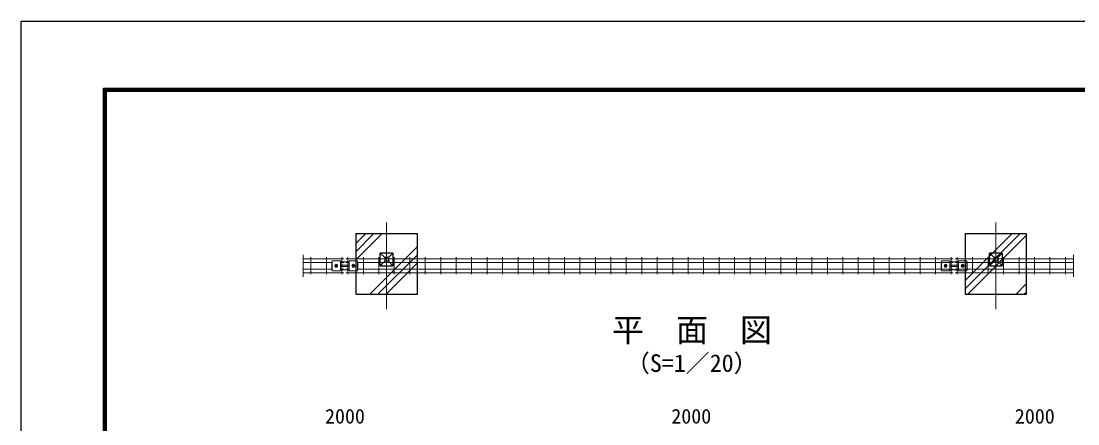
# Model space of a CAD drawing. Units: millimetres, scale not verified. Extents: x -4200 to 4200, y -2970 to 2970.
# Drawn here: x -4200 to -731, y 1649 to 2970 of the extents above; entities that cross this region are included whole.
import ezdxf
from ezdxf.enums import TextEntityAlignment as Align

# ---------------------------------------------------------------- set-up
doc = ezdxf.new("R2010")
doc.units = ezdxf.units.MM
doc.header["$LTSCALE"] = 10
doc.linetypes.add('USER1', pattern=[50.8, 31.75, -6.35, 6.35, -6.35])
for name, color, linetype, lineweight in [('0-0_D-TTL-TXT', 7, 'Continuous', 25), ('0-2_D-STR4', 7, 'Continuous', 25), ('0-3_D-STR-DIM', 7, 'Continuous', 13), ('0-4_D-STR3', 3, 'Continuous', 13), ('0-5_D-BMK', 2, 'USER1', 13), ('0-6_D-STR1', 1, 'Continuous', 25), ('0-7_D-STR2', 7, 'Continuous', 13), ('0-8_D-DCR-HCH', 7, 'Continuous', 13), ('0-C_D-TTL', 7, 'Continuous', 25)]:
    doc.layers.add(name, color=color, linetype=linetype, lineweight=lineweight)
doc.styles.add('ＭＳ ゴシック', font='')
doc.styles.get('ＭＳ ゴシック').set_extended_font_data('MS Gothic')

msp = doc.modelspace()

# ---------------------------------------------------------------- linework, layer by layer
at = {"layer": '0-2_D-STR4'}
for points in [[(-3100.13, 2273.52), (-2900.13, 2273.52), (-2900.13, 2073.52), (-3100.13, 2073.52)], [(-1100.13, 2273.52), (-900.13, 2273.52), (-900.13, 2073.52), (-1100.13, 2073.52)]]:
    msp.add_lwpolyline(points, close=True, dxfattribs=at)
at = {"layer": '0-3_D-STR-DIM'}
for p, q in [((-3273.65, 2203.31), (-3273.65, 2131.11)), ((-745.79, 2203.31), (-745.79, 2131.11))]:
    msp.add_line(p, q, dxfattribs=at)
at = {"layer": '0-4_D-STR3'}
for p, q in [((-3180.09, 2181.12), (-3180.09, 2154.12)), ((-3178.59, 2181.12), (-3180.09, 2181.12)), ((-3180.09, 2154.12), (-3178.59, 2154.12)), ((-3178.59, 2183.7), (-3151.59, 2183.7)), ((-3178.59, 2183.7), (-3178.59, 2151.54)), ((-3178.59, 2151.54), (-3151.59, 2151.54)), ((-3167.64, 2172.03), (-3170.19, 2167.62)), ((-3167.64, 2163.21), (-3170.19, 2167.62)), ((-3167.92, 2169.74), (-3166.51, 2168.33)), ((-3167.92, 2165.5), (-3166.51, 2166.91)), ((-3162.54, 2172.03), (-3167.64, 2172.03)), ((-3162.54, 2163.21), (-3167.64, 2163.21)), ((-3167.21, 2170.45), (-3165.8, 2169.03)), ((-3167.21, 2164.79), (-3165.8, 2166.21)), ((-3162.97, 2170.45), (-3164.38, 2169.03)), ((-3162.97, 2164.79), (-3164.38, 2166.21)), ((-3162.26, 2169.74), (-3163.68, 2168.33)), ((-3162.26, 2165.5), (-3163.68, 2166.91)), ((-3162.54, 2172.03), (-3159.99, 2167.62)), ((-3162.54, 2163.21), (-3159.99, 2167.62)), ((-3151.59, 2183.7), (-3151.59, 2151.54)), ((-3122.59, 2181.12), (-3151.59, 2181.12)), ((-3151.59, 2154.12), (-3122.59, 2154.12)), ((-3150.59, 2170.12), (-3123.59, 2170.12)), ((-3150.59, 2165.12), (-3123.59, 2165.12)), ((-3122.59, 2183.7), (-3122.59, 2151.54)), ((-3122.59, 2183.7), (-3095.59, 2183.7)), ((-3122.59, 2151.54), (-3095.59, 2151.54)), ((-3111.64, 2172.03), (-3114.19, 2167.62)), ((-3111.64, 2163.21), (-3114.19, 2167.62)), ((-3111.92, 2169.74), (-3110.51, 2168.33)), ((-3111.92, 2165.5), (-3110.51, 2166.91)), ((-3106.54, 2172.03), (-3111.64, 2172.03)), ((-3106.54, 2163.21), (-3111.64, 2163.21)), ((-3111.21, 2170.45), (-3109.8, 2169.03)), ((-3111.21, 2164.79), (-3109.8, 2166.21)), ((-3106.97, 2170.45), (-3108.38, 2169.03)), ((-3106.97, 2164.79), (-3108.38, 2166.21)), ((-3106.26, 2169.74), (-3107.68, 2168.33)), ((-3106.26, 2165.5), (-3107.68, 2166.91)), ((-3106.54, 2172.03), (-3103.99, 2167.62)), ((-3106.54, 2163.21), (-3103.99, 2167.62)), ((-3095.59, 2183.7), (-3095.59, 2151.54)), ((-3094.09, 2181.12), (-3095.59, 2181.12)), ((-3095.59, 2154.12), (-3094.09, 2154.12)), ((-3094.09, 2154.12), (-3094.09, 2181.12)), ((-1180.09, 2181.12), (-1180.09, 2154.12)), ((-1178.59, 2181.12), (-1180.09, 2181.12)), ((-1180.09, 2154.12), (-1178.59, 2154.12)), ((-1178.59, 2183.7), (-1151.59, 2183.7)), ((-1178.59, 2183.7), (-1178.59, 2151.54)), ((-1178.59, 2151.54), (-1151.59, 2151.54)), ((-1167.64, 2172.03), (-1170.19, 2167.62)), ((-1167.64, 2163.21), (-1170.19, 2167.62)), ((-1167.92, 2169.74), (-1166.51, 2168.33)), ((-1167.92, 2165.5), (-1166.51, 2166.91)), ((-1162.54, 2172.03), (-1167.64, 2172.03)), ((-1162.54, 2163.21), (-1167.64, 2163.21)), ((-1167.21, 2170.45), (-1165.8, 2169.03)), ((-1167.21, 2164.79), (-1165.8, 2166.21)), ((-1162.97, 2170.45), (-1164.38, 2169.03)), ((-1162.97, 2164.79), (-1164.38, 2166.21)), ((-1162.26, 2169.74), (-1163.68, 2168.33)), ((-1162.26, 2165.5), (-1163.68, 2166.91)), ((-1162.54, 2172.03), (-1159.99, 2167.62)), ((-1162.54, 2163.21), (-1159.99, 2167.62)), ((-1151.59, 2183.7), (-1151.59, 2151.54)), ((-1122.59, 2181.12), (-1151.59, 2181.12)), ((-1151.59, 2154.12), (-1122.59, 2154.12)), ((-1150.59, 2170.12), (-1123.59, 2170.12)), ((-1150.59, 2165.12), (-1123.59, 2165.12)), ((-1122.59, 2183.7), (-1122.59, 2151.54)), ((-1122.59, 2183.7), (-1095.59, 2183.7)), ((-1122.59, 2151.54), (-1095.59, 2151.54)), ((-1111.64, 2172.03), (-1114.19, 2167.62)), ((-1111.64, 2163.21), (-1114.19, 2167.62)), ((-1111.92, 2169.74), (-1110.51, 2168.33)), ((-1111.92, 2165.5), (-1110.51, 2166.91)), ((-1106.54, 2172.03), (-1111.64, 2172.03)), ((-1106.54, 2163.21), (-1111.64, 2163.21)), ((-1111.21, 2170.45), (-1109.8, 2169.03)), ((-1111.21, 2164.79), (-1109.8, 2166.21)), ((-1106.97, 2170.45), (-1108.38, 2169.03)), ((-1106.97, 2164.79), (-1108.38, 2166.21)), ((-1106.26, 2169.74), (-1107.68, 2168.33)), ((-1106.26, 2165.5), (-1107.68, 2166.91)), ((-1106.54, 2172.03), (-1103.99, 2167.62)), ((-1106.54, 2163.21), (-1103.99, 2167.62)), ((-1095.59, 2183.7), (-1095.59, 2151.54)), ((-1094.09, 2181.12), (-1095.59, 2181.12)), ((-1095.59, 2154.12), (-1094.09, 2154.12)), ((-1094.09, 2154.12), (-1094.09, 2181.12))]:
    msp.add_line(p, q, dxfattribs=at)
for centre in [(-3165.09, 2167.62), (-3109.09, 2167.62), (-1165.09, 2167.62), (-1109.09, 2167.62)]:
    msp.add_circle(centre, 4.41, dxfattribs=at)
for centre, radius, start, end in [((-3167.57, 2170.09), 0.5, 44.99953, 224.99952), ((-3167.57, 2165.14), 0.5, 135, 314.99998), ((-3165.09, 2168.87), 3.75, 57.53826, 122.46174), ((-3165.09, 2166.37), 3.75, 237.53826, 302.46174), ((-3167.21, 2167.62), 1, 314.99999, 45), ((-3165.09, 2169.74), 1, 225.00001, 314.99999), ((-3165.09, 2165.5), 1, 45, 135), ((-3162.97, 2167.62), 1, 135, 225.00001), ((-3162.62, 2170.09), 0.5, 315, 135), ((-3162.62, 2165.14), 0.5, 225.00001, 44.99999), ((-3150.59, 2167.62), 2.5, 90, 113.57818), ((-3150.59, 2167.62), 2.5, 246.42182, 270), ((-3123.59, 2167.62), 2.5, 66.42182, 90), ((-3123.59, 2167.62), 2.5, 270, 293.57818), ((-3111.57, 2170.09), 0.5, 44.99953, 224.99952), ((-3111.57, 2165.14), 0.5, 135, 314.99998), ((-3109.09, 2168.87), 3.75, 57.53826, 122.46174), ((-3109.09, 2166.37), 3.75, 237.53826, 302.46174), ((-3111.21, 2167.62), 1, 314.99999, 45), ((-3109.09, 2169.74), 1, 225.00001, 314.99999), ((-3109.09, 2165.5), 1, 45, 135), ((-3106.97, 2167.62), 1, 135, 225.00001), ((-3106.62, 2170.09), 0.5, 315, 135), ((-3106.62, 2165.14), 0.5, 225.00001, 44.99999), ((-1167.57, 2170.09), 0.5, 44.99953, 224.99952), ((-1167.57, 2165.14), 0.5, 135, 314.99998), ((-1165.09, 2168.87), 3.75, 57.53826, 122.46174), ((-1165.09, 2166.37), 3.75, 237.53826, 302.46174), ((-1167.21, 2167.62), 1, 314.99999, 45), ((-1165.09, 2169.74), 1, 225.00001, 314.99999), ((-1165.09, 2165.5), 1, 45, 135), ((-1162.97, 2167.62), 1, 135, 225.00001), ((-1162.62, 2170.09), 0.5, 315, 135), ((-1162.62, 2165.14), 0.5, 225.00001, 44.99999), ((-1150.59, 2167.62), 2.5, 90, 113.57818), ((-1150.59, 2167.62), 2.5, 246.42182, 270), ((-1123.59, 2167.62), 2.5, 66.42182, 90), ((-1123.59, 2167.62), 2.5, 270, 293.57818), ((-1111.57, 2170.09), 0.5, 44.99953, 224.99952), ((-1111.57, 2165.14), 0.5, 135, 314.99998), ((-1109.09, 2168.87), 3.75, 57.53826, 122.46174), ((-1109.09, 2166.37), 3.75, 237.53826, 302.46174), ((-1111.21, 2167.62), 1, 314.99999, 45), ((-1109.09, 2169.74), 1, 225.00001, 314.99999), ((-1109.09, 2165.5), 1, 45, 135), ((-1106.97, 2167.62), 1, 135, 225.00001), ((-1106.62, 2170.09), 0.5, 315, 135), ((-1106.62, 2165.14), 0.5, 225.00001, 44.99999)]:
    msp.add_arc(centre, radius, start, end, dxfattribs=at)
at = {"layer": '0-5_D-BMK'}
for p, q in [((-3000.13, 2309.12), (-3000.13, 2025.41)), ((-1000.13, 2309.12), (-1000.13, 2025.41))]:
    msp.add_line(p, q, dxfattribs=at)
at = {"layer": '0-6_D-STR1'}
for p, q in [((-2979.13, 2209.52), (-3021.13, 2209.52)), ((-3006.13, 2194.52), (-3021.13, 2209.52)), ((-3021.13, 2167.52), (-3021.13, 2209.52)), ((-2994.13, 2194.52), (-2979.13, 2209.52)), ((-2979.13, 2209.52), (-2979.13, 2167.52)), ((-979.13, 2209.52), (-1021.13, 2209.52)), ((-1006.13, 2194.52), (-1021.13, 2209.52)), ((-1021.13, 2167.52), (-1021.13, 2209.52)), ((-994.13, 2194.52), (-979.13, 2209.52)), ((-979.13, 2209.52), (-979.13, 2167.52)), ((-3006.13, 2182.52), (-3021.13, 2167.52)), ((-3021.13, 2167.52), (-2979.13, 2167.52)), ((-2979.13, 2167.52), (-2994.13, 2182.52)), ((-1006.13, 2182.52), (-1021.13, 2167.52)), ((-1021.13, 2167.52), (-979.13, 2167.52)), ((-979.13, 2167.52), (-994.13, 2182.52))]:
    msp.add_line(p, q, dxfattribs=at)
for points in [[(-2994.13, 2194.52), (-3006.13, 2194.52), (-3006.13, 2182.52)], [(-2994.13, 2194.52), (-2994.13, 2182.52), (-3006.13, 2182.52)], [(-994.13, 2194.52), (-1006.13, 2194.52), (-1006.13, 2182.52)], [(-994.13, 2194.52), (-994.13, 2182.52), (-1006.13, 2182.52)]]:
    msp.add_lwpolyline(points, dxfattribs=at)
at = {"layer": '0-7_D-STR2'}
for p, q in [((-3273.65, 2190.22), (-3140.09, 2190.22)), ((-3248.61, 2195.62), (-3248.61, 2139.62)), ((-3197.84, 2195.62), (-3197.84, 2139.62)), ((-3147.07, 2195.62), (-3147.07, 2139.62)), ((-3134.09, 2190.22), (-1140.09, 2190.22)), ((-3127.12, 2195.62), (-3127.12, 2139.62)), ((-3076.35, 2195.62), (-3076.35, 2139.62)), ((-3025.58, 2195.62), (-3025.58, 2139.62)), ((-2974.81, 2195.62), (-2974.81, 2139.62)), ((-2924.04, 2195.62), (-2924.04, 2139.62)), ((-2873.27, 2195.62), (-2873.27, 2139.62)), ((-2822.5, 2195.62), (-2822.5, 2139.62)), ((-2771.73, 2195.62), (-2771.73, 2139.62)), ((-2720.96, 2195.62), (-2720.96, 2139.62)), ((-2670.19, 2195.62), (-2670.19, 2139.62)), ((-2619.42, 2195.62), (-2619.42, 2139.62)), ((-2568.65, 2195.62), (-2568.65, 2139.62)), ((-2517.89, 2195.62), (-2517.89, 2139.62)), ((-2467.12, 2195.62), (-2467.12, 2139.62)), ((-2416.35, 2195.62), (-2416.35, 2139.62)), ((-2365.58, 2195.62), (-2365.58, 2139.62)), ((-2314.81, 2195.62), (-2314.81, 2139.62)), ((-2264.04, 2195.62), (-2264.04, 2139.62)), ((-2213.27, 2195.62), (-2213.27, 2139.62)), ((-2162.5, 2195.62), (-2162.5, 2139.62)), ((-2111.73, 2195.62), (-2111.73, 2139.62)), ((-2060.96, 2195.62), (-2060.96, 2139.62)), ((-2010.19, 2195.62), (-2010.19, 2139.62)), ((-1959.42, 2195.62), (-1959.42, 2139.62)), ((-1908.65, 2195.62), (-1908.65, 2139.62)), ((-1857.89, 2195.62), (-1857.89, 2139.62)), ((-1807.12, 2195.62), (-1807.12, 2139.62)), ((-1756.35, 2195.62), (-1756.35, 2139.62)), ((-1705.58, 2195.62), (-1705.58, 2139.62)), ((-1654.81, 2195.62), (-1654.81, 2139.62)), ((-1604.04, 2195.62), (-1604.04, 2139.62)), ((-1553.27, 2195.62), (-1553.27, 2139.62)), ((-1502.5, 2195.62), (-1502.5, 2139.62)), ((-1451.73, 2195.62), (-1451.73, 2139.62)), ((-1400.96, 2195.62), (-1400.96, 2139.62)), ((-1350.19, 2195.62), (-1350.19, 2139.62)), ((-1299.42, 2195.62), (-1299.42, 2139.62)), ((-1248.65, 2195.62), (-1248.65, 2139.62)), ((-1197.89, 2195.62), (-1197.89, 2139.62)), ((-1147.07, 2195.62), (-1147.07, 2139.62)), ((-1134.09, 2190.22), (-745.79, 2190.22)), ((-1127.12, 2195.62), (-1127.12, 2139.62)), ((-1076.35, 2195.62), (-1076.35, 2139.62)), ((-1025.58, 2195.62), (-1025.58, 2139.62)), ((-974.81, 2195.62), (-974.81, 2139.62)), ((-924.04, 2195.62), (-924.04, 2139.62)), ((-873.27, 2195.62), (-873.27, 2139.62)), ((-822.5, 2195.62), (-822.5, 2139.62)), ((-771.73, 2195.62), (-771.73, 2139.62)), ((-3273.65, 2178.92), (-3178.59, 2178.92)), ((-3273.65, 2156.32), (-3178.59, 2156.32)), ((-3151.59, 2178.92), (-3140.09, 2178.92)), ((-3151.59, 2156.32), (-3140.09, 2156.32)), ((-3134.09, 2178.92), (-3122.59, 2178.92)), ((-3134.09, 2156.32), (-3122.59, 2156.32)), ((-3095.59, 2178.92), (-1140.09, 2178.92)), ((-3095.59, 2156.32), (-1140.09, 2156.32)), ((-1134.09, 2178.92), (-745.79, 2178.92)), ((-1134.09, 2156.32), (-745.79, 2156.32)), ((-3273.65, 2145.02), (-3140.09, 2145.02)), ((-3134.09, 2145.02), (-1140.09, 2145.02)), ((-1134.09, 2145.02), (-745.79, 2145.02))]:
    msp.add_line(p, q, dxfattribs=at)
at = {"layer": '0-8_D-DCR-HCH'}
for p, q in [((-3100.13, 2188.44), (-3015.05, 2273.52)), ((-3100.13, 2214.95), (-3041.57, 2273.52)), ((-3100.13, 2241.47), (-3068.08, 2273.52)), ((-1100.13, 2093.63), (-920.25, 2273.52)), ((-1100.13, 2120.15), (-946.76, 2273.52)), ((-1093.73, 2073.52), (-900.13, 2267.12)), ((-3055.95, 2073.52), (-2900.13, 2229.34)), ((-3029.43, 2073.52), (-2900.13, 2202.82)), ((-3002.92, 2073.52), (-2900.13, 2176.3)), ((-934.63, 2073.52), (-900.13, 2108.02)), ((-908.11, 2073.52), (-900.13, 2081.5))]:
    msp.add_line(p, q, dxfattribs=at)
at = {"layer": '0-C_D-TTL', "color": 2}
msp.add_lwpolyline([(-4199.68, 2970.23), (4200.32, 2970.23), (4200.32, -2969.77), (-4199.68, -2969.77)], close=True, dxfattribs=at)
at = {"layer": '0-C_D-TTL'}
for points in [[(-3929.68, 2750.23), (3930.32, 2750.23), (3930.32, -2749.77), (-3929.68, -2749.77)], [(-3927.18, 2747.73), (3927.82, 2747.73), (3927.82, -2747.27), (-3927.18, -2747.27)], [(-3924.68, 2745.23), (3925.32, 2745.23), (3925.32, -2744.77), (-3924.68, -2744.77)], [(-3922.18, 2742.73), (3922.82, 2742.73), (3922.82, -2742.27), (-3922.18, -2742.27)], [(-3919.68, 2740.23), (3920.32, 2740.23), (3920.32, -2739.77), (-3919.68, -2739.77)]]:
    msp.add_lwpolyline(points, close=True, dxfattribs=at)

# ---------------------------------------------------------------- texts
at = {"layer": '0-0_D-TTL-TXT', "style": 'ＭＳ ゴシック'}
for s, height, p in [('平\u3000面\u3000図', 76.98, (-2260.03, 1895.32)), ('（S=1／20）', 57.7, (-2214.55, 1802.13))]:
    msp.add_text(s, height=height, dxfattribs=at).set_placement(p, align=Align.BOTTOM_LEFT)
at = {"layer": '0-3_D-STR-DIM', "style": 'ＭＳ ゴシック'}
for p in [(-3202.14, 1635.61), (-2065.38, 1635.61), (-937.65, 1635.61)]:
    msp.add_text('2000', height=48.09, dxfattribs=at).set_placement(p, align=Align.BOTTOM_LEFT)

doc.saveas('drawing.dxf')
